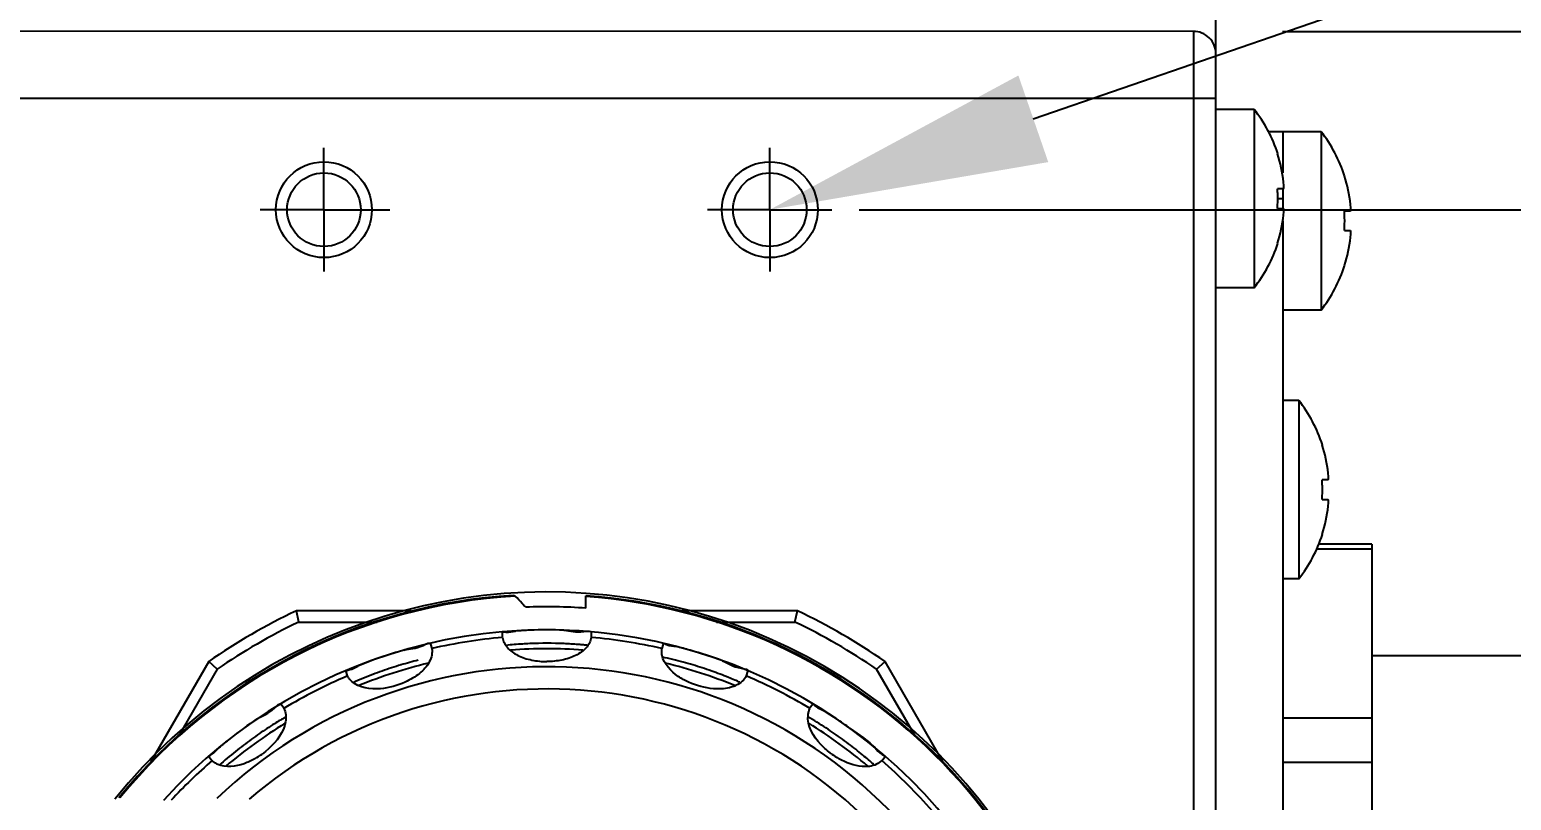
# Model space of a CAD drawing. Header units: millimetres. Extents: x 5828 to 6704, y 123 to 421.
# Drawn here: x 6432.87 to 6439.52, y 238.15 to 241.61 of the extents above; entities that cross this region are included whole.
import ezdxf
from ezdxf import colors
from ezdxf.entities.mleader import LeaderData, LeaderLine
from ezdxf.math import Vec2, Vec3

# ---------------------------------------------------------------- set-up
doc = ezdxf.new("R2010")
doc.units = ezdxf.units.MM
for name, color, linetype in [('外形图', 7, 'Continuous'), ('多重引线', 7, 'Continuous'), ('尺寸标注', 7, 'Continuous')]:
    doc.layers.add(name, color=color, linetype=linetype)
doc.styles.add('微软雅黑', font='msyh.ttc')
doc.dimstyles.new('尺寸标注_细节_1_10比例', dxfattribs={"dimtxt": 1.5, "dimasz": 1.25, "dimexe": 0.5, "dimexo": 0.4, "dimgap": 0.5, "dimtad": 1, "dimlfac": 10, "dimdsep": 46, "dimtxsty": '微软雅黑', "dimcen": 0.09, "dimadec": 0, "dimazin": 0, "dimtp": 0.01, "dimtm": 0.01, "dimtfac": 1, "dimtofl": 0, "dimtmove": 0, "dimatfit": 3, "dimfxl": 1, "dimtolj": 1, "dimarcsym": 0})

# ---------------------------------------------------------------- blocks, each defined once
blk = doc.blocks.new('*D782')
at = {"layer": 'Defpoints', "color": 0}
for p in [(6436.1928, 240.7978), (6436.1928, 232.3978), (6444.5563, 232.3978)]:
    blk.add_point(p, dxfattribs=at)
at = {"layer": '尺寸标注', "color": 0, "lineweight": -2}
for p, q in [((6436.5928, 240.7978), (6445.0563, 240.7978)), ((6444.5563, 239.5478), (6444.5563, 233.6478)), ((6436.5928, 232.3978), (6445.0563, 232.3978))]:
    blk.add_line(p, q, dxfattribs=at)
at = {"layer": '尺寸标注', "color": 0}
for points in [[(6444.7646, 239.5478), (6444.348, 239.5478), (6444.5563, 240.7978)], [(6444.348, 233.6478), (6444.7646, 233.6478), (6444.5563, 232.3978)]]:
    blk.add_solid(points, dxfattribs=at)
at = {"layer": '尺寸标注', "color": 0, "insert": (6443.2816, 236.5978), "char_height": 1.5, "attachment_point": 5, "rotation": 90, "style": '微软雅黑'}
blk.add_mtext('\\A1;\\A1;82', dxfattribs=at)
blk = doc.blocks.new('*D783')
at = {"layer": 'Defpoints', "color": 0}
for p in [(6438.0922, 241.5978), (6438.0928, 231.5834), (6449.239, 231.5834)]:
    blk.add_point(p, dxfattribs=at)
at = {"layer": '尺寸标注', "color": 0, "lineweight": -2}
for p, q in [((6438.4922, 241.5978), (6449.739, 241.5978)), ((6449.239, 240.3478), (6449.239, 232.8334)), ((6438.4928, 231.5834), (6449.739, 231.5834))]:
    blk.add_line(p, q, dxfattribs=at)
at = {"layer": '尺寸标注', "color": 0}
for points in [[(6449.4474, 240.3478), (6449.0307, 240.3478), (6449.239, 241.5978)], [(6449.0307, 232.8334), (6449.4474, 232.8334), (6449.239, 231.5834)]]:
    blk.add_solid(points, dxfattribs=at)
at = {"layer": '尺寸标注', "color": 0, "insert": (6447.96, 236.5906), "char_height": 1.5, "attachment_point": 5, "rotation": 90, "style": '微软雅黑'}
blk.add_mtext('\\A1;\\A1;100.2', dxfattribs=at)
blk = doc.blocks.new('*D784')
at = {"layer": 'Defpoints', "color": 0}
for p in [(6435.6928, 242.5978), (6435.6928, 230.5978), (6453.6796, 230.5978)]:
    blk.add_point(p, dxfattribs=at)
at = {"layer": '尺寸标注', "color": 0, "lineweight": -2}
for p, q in [((6436.0928, 242.5978), (6454.1796, 242.5978)), ((6453.6796, 241.3478), (6453.6796, 231.8478)), ((6436.0928, 230.5978), (6454.1796, 230.5978))]:
    blk.add_line(p, q, dxfattribs=at)
at = {"layer": '尺寸标注', "color": 0}
for points in [[(6453.8879, 241.3478), (6453.4712, 241.3478), (6453.6796, 242.5978)], [(6453.4712, 231.8478), (6453.8879, 231.8478), (6453.6796, 230.5978)]]:
    blk.add_solid(points, dxfattribs=at)
at = {"layer": '尺寸标注', "color": 0, "insert": (6452.4005, 236.5978), "char_height": 1.5, "attachment_point": 5, "rotation": 90, "style": '微软雅黑'}
blk.add_mtext('\\A1;\\A1;120', dxfattribs=at)
blk = doc.blocks.new('*D785')
at = {"layer": 'Defpoints', "color": 0}
for p in [(6437.2177, 243.5978), (6437.2177, 229.5978), (6458.6449, 229.5978)]:
    blk.add_point(p, dxfattribs=at)
at = {"layer": '尺寸标注', "color": 0, "lineweight": -2}
for p, q in [((6437.6177, 243.5978), (6459.1449, 243.5978)), ((6458.6449, 242.3478), (6458.6449, 230.8478)), ((6437.6177, 229.5978), (6459.1449, 229.5978))]:
    blk.add_line(p, q, dxfattribs=at)
at = {"layer": '尺寸标注', "color": 0}
for points in [[(6458.8532, 242.3478), (6458.4365, 242.3478), (6458.6449, 243.5978)], [(6458.4365, 230.8478), (6458.8532, 230.8478), (6458.6449, 229.5978)]]:
    blk.add_solid(points, dxfattribs=at)
at = {"layer": '尺寸标注', "color": 0, "insert": (6456.1158, 236.5978), "char_height": 1.5, "attachment_point": 5, "rotation": 90, "style": '微软雅黑'}
blk.add_mtext('\\A1;\\A1;\\P140', dxfattribs=at)

msp = doc.modelspace()

# ---------------------------------------------------------------- linework, layer by layer
at = {"layer": '外形图', "color": 7, "linetype": 'Continuous'}
for p, q in [((6438.1928, 230.5978), (6438.1928, 242.5978)), ((6438.0928, 241.5978), (6426.9813, 241.5989)), ((6438.0928, 241.5978), (6438.0928, 231.5978)), ((6427.6422, 241.2979), (6438.1928, 241.2978)), ((6438.3652, 241.2478), (6438.1928, 241.2478)), ((6438.3652, 241.2478), (6438.3652, 240.4478)), ((6438.6652, 241.1478), (6438.4283, 241.1478)), ((6438.4928, 241.1478), (6438.4928, 240.9635)), ((6438.6652, 241.1478), (6438.6652, 240.3478)), ((6438.4708, 241.0493), (6438.4695, 241.0486)), ((6438.7695, 240.9486), (6438.7708, 240.9493)), ((6438.4971, 240.8918), (6438.4695, 240.8918)), ((6438.4695, 240.8478), (6438.4928, 240.8478)), ((6438.4928, 240.8918), (6438.4928, 240.8038)), ((6438.4971, 240.8918), (6438.4984, 240.8963)), ((6438.4695, 240.8038), (6438.4971, 240.8038)), ((6438.4971, 240.7738), (6438.4984, 240.7886)), ((6438.7971, 240.7918), (6438.7695, 240.7918)), ((6438.7984, 240.8059), (6438.7971, 240.8218)), ((6438.7971, 240.7918), (6438.7983, 240.7956)), ((6438.7983, 240.7956), (6438.7984, 240.8059)), ((6438.4928, 240.7478), (6438.4928, 236.6478)), ((6438.7695, 240.7038), (6438.7971, 240.7038)), ((6438.7984, 240.6994), (6438.7971, 240.7038)), ((6438.4708, 240.6463), (6438.4695, 240.6471)), ((6438.7984, 240.693), (6438.7984, 240.6994)), ((6438.7708, 240.5463), (6438.7695, 240.5471)), ((6438.3652, 240.4478), (6438.1928, 240.4478)), ((6438.6652, 240.3478), (6438.4928, 240.3478)), ((6438.5652, 239.942), (6438.4928, 239.942)), ((6438.5652, 239.942), (6438.5652, 239.142)), ((6438.6708, 239.7435), (6438.6695, 239.7427)), ((6438.6971, 239.586), (6438.6695, 239.586)), ((6438.6984, 239.601), (6438.6971, 239.616)), ((6438.6971, 239.586), (6438.6984, 239.5904)), ((6438.6984, 239.5904), (6438.6984, 239.601)), ((6438.6695, 239.498), (6438.6971, 239.498)), ((6438.6971, 239.468), (6438.6984, 239.4827)), ((6438.6708, 239.3405), (6438.6695, 239.3412)), ((6438.6458, 239.2765), (6438.8928, 239.2765)), ((6438.8928, 239.2974), (6438.6539, 239.2974)), ((6438.8928, 239.2974), (6438.8928, 236.2982)), ((6438.5652, 239.142), (6438.4928, 239.142)), ((6435.3678, 239.01), (6435.3678, 239.0657)), ((6434.5829, 238.9978), (6434.0692, 238.9978)), ((6434.0804, 238.9478), (6434.0692, 238.9978)), ((6436.3164, 238.9978), (6435.7999, 238.9978)), ((6436.3053, 238.9478), (6436.3164, 238.9978)), ((6434.0804, 238.9478), (6434.4321, 238.9478)), ((6435.9537, 238.9478), (6436.3053, 238.9478)), ((6434.678, 238.8296), (6434.6716, 238.8491)), ((6434.9928, 238.9), (6434.9928, 238.8795)), ((6434.994, 238.8792), (6434.9928, 238.8795)), ((6435.3928, 238.8795), (6435.3917, 238.8792)), ((6435.3928, 238.8795), (6435.3928, 238.9)), ((6435.714, 238.8491), (6435.7077, 238.8296)), ((6434.678, 238.8296), (6434.677, 238.829)), ((6435.7087, 238.829), (6435.7077, 238.8296)), ((6438.8928, 238.7978), (6439.6928, 238.7978)), ((6433.6762, 238.7709), (6433.4161, 238.3204)), ((6433.7139, 238.7362), (6433.5409, 238.4366)), ((6433.7139, 238.7362), (6433.6762, 238.7709)), ((6434.2912, 238.7255), (6434.2975, 238.706)), ((6436.0881, 238.706), (6436.0945, 238.7255)), ((6436.6718, 238.7362), (6436.7095, 238.7709)), ((6436.8457, 238.435), (6436.6718, 238.7362)), ((6436.9699, 238.3199), (6436.7095, 238.7709)), ((6434.2987, 238.706), (6434.2975, 238.706)), ((6436.0881, 238.706), (6436.087, 238.706)), ((6434.0135, 238.5613), (6434.0014, 238.5779)), ((6436.3842, 238.5779), (6436.3722, 238.5613)), ((6434.0135, 238.5613), (6434.0128, 238.5604)), ((6436.3729, 238.5604), (6436.3722, 238.5613)), ((6438.8928, 238.5167), (6438.4928, 238.5167)), ((6433.6778, 238.3428), (6433.6899, 238.3262)), ((6433.691, 238.3266), (6433.6899, 238.3262)), ((6436.6958, 238.3262), (6436.6947, 238.3266)), ((6436.6958, 238.3262), (6436.7078, 238.3428)), ((6438.4928, 238.3187), (6438.8928, 238.3187))]:
    msp.add_line(p, q, dxfattribs=at)
at = {"layer": '外形图'}
for p, q in [((6434.1928, 240.7978), (6434.1928, 241.0753)), ((6436.1928, 240.7978), (6436.1928, 241.0753)), ((6434.1928, 240.7978), (6433.907, 240.7978)), ((6434.1928, 240.7978), (6434.4883, 240.7978)), ((6434.1928, 240.7978), (6434.1928, 240.521)), ((6436.1928, 240.7978), (6435.9127, 240.7978)), ((6436.1928, 240.7978), (6436.4709, 240.7978)), ((6436.1928, 240.7978), (6436.1928, 240.521))]:
    msp.add_line(p, q, dxfattribs=at)
at = {"layer": '外形图', "color": 7, "linetype": 'Continuous'}
for points in [[(6438.4984, 240.8963), (6438.4984, 240.9068), (6438.4971, 240.9218)], [(6438.4984, 240.7886), (6438.4984, 240.7994), (6438.4971, 240.8038)], [(6438.7971, 240.6738), (6438.7983, 240.6883), (6438.7984, 240.693)], [(6438.6984, 239.4827), (6438.6984, 239.4936), (6438.6971, 239.498)], [(6435.0437, 239.0678), (6435.0462, 239.0675), (6435.0486, 239.0663), (6435.051, 239.0642)]]:
    msp.add_lwpolyline(points, dxfattribs=at)
for centre, radius in [((6434.1928, 240.7978), 0.215), ((6436.1928, 240.7978), 0.215), ((6434.1928, 240.7978), 0.165), ((6436.1928, 240.7978), 0.165)]:
    msp.add_circle(centre, radius, dxfattribs=at)
for centre, radius, start, end in [((6438.0928, 241.4978), 0.1, 359.9474, 90.36318), ((6437.8528, 240.8478), 0.65, 18.06021, 37.97987), ((6438.1528, 240.7478), 0.65, 18.06021, 37.97987), ((6437.8528, 240.8478), 0.6485, 6.55217, 18.03235), ((6438.1528, 240.7478), 0.6485, 6.55217, 18.03235), ((6437.7379, 240.8479), 0.7329, 1.2179, 3.43564), ((6437.7359, 240.8478), 0.7349, 356.56739, 1.22062), ((6437.8528, 240.8478), 0.6485, 341.96765, 353.44783), ((6438.0378, 240.7479), 0.733, 1.13021, 3.43553), ((6438.036, 240.7478), 0.7348, 356.5673, 1.13309), ((6437.8528, 240.8478), 0.65, 322.02013, 341.93979), ((6438.1528, 240.7478), 0.6485, 341.96765, 353.44783), ((6438.1528, 240.7478), 0.65, 322.02013, 341.93979), ((6438.0528, 239.542), 0.65, 18.06021, 37.97987), ((6438.0528, 239.542), 0.6485, 6.55217, 18.03235), ((6437.9379, 239.5421), 0.7329, 1.2179, 3.43564), ((6437.9359, 239.542), 0.7349, 356.56739, 1.22062), ((6438.0528, 239.542), 0.6485, 341.96765, 353.44783), ((6438.0528, 239.542), 0.65, 322.02013, 341.93979), ((6435.1928, 236.5978), 2.485, 4.61632, 141.25229), ((6435.1928, 236.5978), 2.4745, 93.45521, 140.88862), ((6435.1928, 236.5978), 2.4705, 93.29028, 140.81158), ((6430.9849, 235.196), 5.6122, 43.1071, 43.57124), ((6435.1928, 236.5978), 2.4745, 4.63598, 85.94457), ((6435.1928, 236.5978), 2.4705, 4.57852, 85.938), ((6435.1928, 236.5978), 2.65, 115.08763, 124.91237), ((6433.4161, 237.4749), 2.28, 42.47122, 43.04784), ((6435.1928, 236.5978), 2.4186, 85.85064, 92.25112), ((6435.1928, 236.5978), 2.65, 55.08763, 64.91237), ((6435.1928, 236.5978), 2.315, 222.03371, 137.96629), ((6435.1928, 236.5978), 2.6, 115.33168, 124.66832), ((6435.1834, 237.2756), 1.637, 92.35888, 94.62503), ((6435.1927, 237.0655), 1.8473, 87.6291, 92.37853), ((6435.1928, 236.5978), 2.6, 55.33168, 64.66832), ((6435.1928, 236.5978), 2.29, 94.98217, 103.01782), ((6435.193, 237.0437), 1.8091, 87.57092, 92.42124), ((6435.2021, 237.2457), 1.6069, 85.28135, 87.59009), ((6435.1928, 236.5978), 2.29, 76.98217, 85.01783), ((6434.9743, 237.2397), 1.6368, 110.35965, 112.62539), ((6435.0482, 237.0425), 1.8474, 105.6291, 110.37937), ((6435.026, 237.1235), 1.7034, 103.9366, 106.63155), ((6435.1928, 236.5978), 2.2304, 85.83943, 94.15513), ((6435.3934, 237.2456), 1.6368, 74.35965, 76.62539), ((6435.3372, 237.0426), 1.8474, 69.6291, 74.37937), ((6435.1928, 236.5978), 2.15, 226.48347, 133.51653), ((6435.1928, 236.5978), 2.2304, 103.7881, 112.21177), ((6435.0607, 237.0045), 1.8273, 106.60457, 109.40283), ((6435.1928, 236.5978), 2.2304, 67.78792, 76.21215), ((6435.325, 237.0045), 1.8273, 70.60457, 73.40283), ((6435.3669, 237.1211), 1.7034, 67.9366, 70.63155), ((6435.1928, 236.5978), 2.05, 229.34549, 130.65451), ((6435.1928, 236.5978), 2.29, 112.98217, 121.01782), ((6435.1928, 236.5978), 2.29, 58.98217, 67.01783), ((6434.9178, 236.976), 1.8474, 123.6291, 128.37943), ((6435.5837, 237.1519), 1.6368, 56.35965, 58.62539), ((6435.4676, 236.9762), 1.8474, 53.99506, 56.37937), ((6435.1928, 236.5978), 2.2304, 121.7881, 130.21177), ((6434.9415, 236.9438), 1.8273, 124.60457, 127.40282), ((6434.8718, 237.0462), 1.7034, 121.9366, 124.63155), ((6435.1928, 236.5978), 2.2304, 49.78792, 58.21215), ((6435.4442, 236.9438), 1.8273, 52.60457, 55.40283), ((6434.7866, 237.1408), 1.6368, 128.35971, 130.62542), ((6435.5201, 237.0417), 1.7034, 49.9366, 52.63155), ((6435.1928, 236.5978), 2.29, 130.98217, 137.38789), ((6433.7089, 238.64), 0.3514, 299.66962, 306.03766), ((6436.6768, 238.64), 0.3514, 233.9694, 240.29142), ((6435.1928, 236.5978), 2.29, 40.98217, 49.01783)]:
    msp.add_arc(centre, radius, start, end, dxfattribs=at)
for points, knots in [([(6434.9928, 238.9), (6434.9928, 238.9052), (6435.0243, 238.8991), (6435.0369, 238.9061), (6435.0514, 238.9073)], [0, 0, 0, 0, 0.262493, 1, 1, 1, 1]), ([(6435.2694, 238.9112), (6435.2994, 238.91), (6435.326, 238.8956), (6435.3928, 238.9114), (6435.3928, 238.9)], [0, 0, 0, 0, 0.725061, 1, 1, 1, 1]), ([(6434.5508, 238.8217), (6434.5796, 238.8297), (6434.6094, 238.8243), (6434.6681, 238.86), (6434.6716, 238.8491)], [0, 0, 0, 0, 0.725061, 1, 1, 1, 1]), ([(6434.994, 238.8792), (6434.9953, 238.871), (6435.0006, 238.8545), (6435.0103, 238.8401), (6435.0161, 238.8334)], [0, 0, 0, 0, 0.481446, 1, 1, 1, 1]), ([(6435.1162, 238.8512), (6435.1051, 238.8507), (6435.0698, 238.8488), (6435.0346, 238.846), (6435.0105, 238.843)], [0, 0, 0, 0, 0.314377, 1, 1, 1, 1]), ([(6435.3749, 238.843), (6435.369, 238.8438), (6435.3555, 238.8453), (6435.3419, 238.8465), (6435.3343, 238.8471)], [0, 0, 0, 0, 0.435998, 1, 1, 1, 1]), ([(6435.3917, 238.8792), (6435.3903, 238.8708), (6435.3848, 238.8538), (6435.3746, 238.8391), (6435.3685, 238.8322)], [0, 0, 0, 0, 0.480592, 1, 1, 1, 1]), ([(6435.714, 238.8491), (6435.7156, 238.8541), (6435.7437, 238.8385), (6435.7578, 238.8413), (6435.772, 238.838)], [0, 0, 0, 0, 0.262492, 1, 1, 1, 1]), ([(6434.677, 238.829), (6434.6785, 238.8193), (6434.6779, 238.7982), (6434.6705, 238.7785), (6434.6655, 238.7689)], [0, 0, 0, 0, 0.475327, 1, 1, 1, 1]), ([(6435.0161, 238.8334), (6435.0222, 238.8264), (6435.0368, 238.8132), (6435.0536, 238.803), (6435.0628, 238.7984)], [0, 0, 0, 0, 0.47083, 1, 1, 1, 1]), ([(6435.0628, 238.7984), (6435.0723, 238.7937), (6435.0929, 238.7853), (6435.1143, 238.7797), (6435.1256, 238.7774)], [0, 0, 0, 0, 0.478252, 1, 1, 1, 1]), ([(6435.3213, 238.7976), (6435.3119, 238.793), (6435.2916, 238.785), (6435.2705, 238.7795), (6435.2593, 238.7773)], [0, 0, 0, 0, 0.478844, 1, 1, 1, 1]), ([(6435.3685, 238.8322), (6435.3624, 238.8253), (6435.3476, 238.8122), (6435.3306, 238.8022), (6435.3213, 238.7976)], [0, 0, 0, 0, 0.470928, 1, 1, 1, 1]), ([(6435.7095, 238.7983), (6435.7085, 238.8034), (6435.7073, 238.8136), (6435.7079, 238.824), (6435.7087, 238.829)], [0, 0, 0, 0, 0.508924, 1, 1, 1, 1]), ([(6435.828, 238.6786), (6435.812, 238.6858), (6435.7625, 238.7127), (6435.7173, 238.7594), (6435.7095, 238.7983)], [0, 0, 0, 0, 0.306471, 1, 1, 1, 1]), ([(6435.8469, 238.7557), (6435.8326, 238.76), (6435.7876, 238.7727), (6435.7421, 238.7841), (6435.7107, 238.7899)], [0, 0, 0, 0, 0.3191, 1, 1, 1, 1]), ([(6435.9806, 238.7743), (6436.0087, 238.7639), (6436.0295, 238.742), (6436.098, 238.7363), (6436.0945, 238.7255)], [0, 0, 0, 0, 0.725061, 1, 1, 1, 1]), ([(6434.2912, 238.7255), (6434.2896, 238.7305), (6434.3215, 238.7344), (6434.3313, 238.7449), (6434.3446, 238.7505)], [0, 0, 0, 0, 0.262492, 1, 1, 1, 1]), ([(6434.4536, 238.7281), (6434.4395, 238.7231), (6434.3956, 238.7069), (6434.3521, 238.6894), (6434.3233, 238.6757)], [0, 0, 0, 0, 0.3191, 1, 1, 1, 1]), ([(6434.3175, 238.6817), (6434.3136, 238.6853), (6434.3066, 238.6928), (6434.301, 238.7016), (6434.2987, 238.706)], [0, 0, 0, 0, 0.508924, 1, 1, 1, 1]), ([(6436.0579, 238.6777), (6436.0507, 238.6811), (6436.0337, 238.6887), (6436.0166, 238.6958), (6436.0068, 238.6998)], [0, 0, 0, 0, 0.430561, 1, 1, 1, 1]), ([(6436.0423, 238.6643), (6436.0375, 238.6619), (6436.0273, 238.6577), (6436.0167, 238.6547), (6436.0112, 238.6534)], [0, 0, 0, 0, 0.483513, 1, 1, 1, 1]), ([(6436.087, 238.706), (6436.0824, 238.6973), (6436.0696, 238.6806), (6436.0521, 238.669), (6436.0423, 238.6643)], [0, 0, 0, 0, 0.475327, 1, 1, 1, 1]), ([(6433.895, 238.5144), (6433.92, 238.531), (6433.9499, 238.535), (6433.9948, 238.5871), (6434.0014, 238.5779)], [0, 0, 0, 0, 0.725061, 1, 1, 1, 1]), ([(6436.3842, 238.5779), (6436.3873, 238.5821), (6436.4091, 238.5586), (6436.4235, 238.5569), (6436.4359, 238.5494)], [0, 0, 0, 0, 0.262492, 1, 1, 1, 1]), ([(6434.0186, 238.5202), (6434.0116, 238.5164), (6433.9955, 238.5071), (6433.9797, 238.4974), (6433.9707, 238.4918)], [0, 0, 0, 0, 0.430561, 1, 1, 1, 1]), ([(6434.0128, 238.5604), (6434.0172, 238.5516), (6434.0232, 238.5313), (6434.0222, 238.5104), (6434.0204, 238.4997)], [0, 0, 0, 0, 0.475327, 1, 1, 1, 1]), ([(6436.4701, 238.3558), (6436.4528, 238.3684), (6436.4011, 238.413), (6436.3587, 238.483), (6436.3642, 238.5309)], [0, 0, 0, 0, 0.307668, 1, 1, 1, 1]), ([(6436.4818, 238.448), (6436.4695, 238.4565), (6436.4305, 238.4825), (6436.3908, 238.5074), (6436.3628, 238.5226)], [0, 0, 0, 0, 0.3191, 1, 1, 1, 1]), ([(6436.3642, 238.5309), (6436.3648, 238.5361), (6436.3668, 238.5462), (6436.3706, 238.5558), (6436.3729, 238.5604)], [0, 0, 0, 0, 0.508924, 1, 1, 1, 1]), ([(6434.0204, 238.4997), (6434.0194, 238.4944), (6434.0168, 238.4837), (6434.0131, 238.4733), (6434.0109, 238.4681)], [0, 0, 0, 0, 0.483513, 1, 1, 1, 1]), ([(6436.5536, 238.4707), (6436.5917, 238.443), (6436.6514, 238.4049), (6436.6823, 238.3605), (6436.7109, 238.347), (6436.7078, 238.3428)], [0, 0, 0, 0, 0.705633, 0.922728, 1, 1, 1, 1]), ([(6433.6778, 238.3428), (6433.6748, 238.347), (6433.7039, 238.3605), (6433.7099, 238.3736), (6433.7209, 238.3831)], [0, 0, 0, 0, 0.262492, 1, 1, 1, 1]), ([(6433.8315, 238.3954), (6433.8196, 238.3863), (6433.7829, 238.3573), (6433.7469, 238.3272), (6433.7238, 238.3053)], [0, 0, 0, 0, 0.3191, 1, 1, 1, 1]), ([(6433.7163, 238.3092), (6433.7116, 238.3114), (6433.7026, 238.3164), (6433.6946, 238.323), (6433.691, 238.3266)], [0, 0, 0, 0, 0.508924, 1, 1, 1, 1]), ([(6433.8828, 238.3347), (6433.8676, 238.326), (6433.8167, 238.3018), (6433.7524, 238.2927), (6433.7163, 238.3092)], [0, 0, 0, 0, 0.306471, 1, 1, 1, 1]), ([(6436.6583, 238.3086), (6436.6525, 238.3141), (6436.6387, 238.3265), (6436.6246, 238.3386), (6436.6165, 238.3454)], [0, 0, 0, 0, 0.430561, 1, 1, 1, 1]), ([(6436.6947, 238.3266), (6436.6877, 238.3197), (6436.6703, 238.3077), (6436.65, 238.3021), (6436.6393, 238.3006)], [0, 0, 0, 0, 0.475327, 1, 1, 1, 1]), ([(6436.6393, 238.3006), (6436.634, 238.2999), (6436.623, 238.299), (6436.612, 238.2994), (6436.6063, 238.2999)], [0, 0, 0, 0, 0.483513, 1, 1, 1, 1])]:
    msp.add_open_spline(points, degree=3, knots=knots, dxfattribs=at)
for points in [[(6435.1256, 238.7774), (6435.1477, 238.7729), (6435.1703, 238.7708), (6435.1928, 238.7708)], [(6435.2593, 238.7773), (6435.2375, 238.7729), (6435.2151, 238.7708), (6435.1928, 238.7708)], [(6434.6214, 238.7174), (6434.6021, 238.7016), (6434.5802, 238.6888), (6434.5575, 238.6785)], [(6434.6655, 238.7689), (6434.6549, 238.7489), (6434.6389, 238.7317), (6434.6214, 238.7174)], [(6434.4461, 238.6491), (6434.402, 238.6454), (6434.35, 238.6518), (6434.3175, 238.6817)], [(6434.5575, 238.6785), (6434.5225, 238.6626), (6434.4844, 238.6522), (6434.4461, 238.6491)], [(6435.9396, 238.6491), (6435.9012, 238.6522), (6435.863, 238.6627), (6435.828, 238.6786)], [(6436.0112, 238.6534), (6435.9879, 238.6479), (6435.9634, 238.6471), (6435.9396, 238.6491)], [(6434.0109, 238.4681), (6433.9919, 238.4228), (6433.9553, 238.3847), (6433.9156, 238.3558)], [(6436.6063, 238.2999), (6436.57, 238.3029), (6436.5344, 238.3168), (6436.5027, 238.3348)]]:
    msp.add_open_spline(points, degree=3, dxfattribs=at)

# ---------------------------------------------------------------- dimensions: what is measured, and where the dimension line sits
at = {"layer": '尺寸标注'}
for base, p1, p2, text, picture, middle in [((6458.6449, 229.5978), (6437.2177, 243.5978), (6437.2177, 229.5978), '\\A1;\\P140', '*D785', (6458.6449, 236.5978)), ((6453.6796, 230.5978), (6435.6928, 242.5978), (6435.6928, 230.5978), '\\A1;120', '*D784', (6453.6796, 236.5978)), ((6449.239, 231.5834), (6438.0922, 241.5978), (6438.0928, 231.5834), '\\A1;100.2', '*D783', (6449.239, 236.5906)), ((6444.5563, 232.3978), (6436.1928, 240.7978), (6436.1928, 232.3978), '\\A1;82', '*D782', (6444.5563, 236.5978))]:
    dim = msp.add_linear_dim(base=base, p1=p1, p2=p2, angle=90, text=text, dimstyle='尺寸标注_细节_1_10比例', override={"dimtxsty": '微软雅黑'}, dxfattribs=at)
    dim.commit()
    dim.dimension.update_dxf_attribs({"geometry": picture, "text_midpoint": middle, "dimtype": 160})

# ---------------------------------------------------------------- leaders
at = {"layer": '多重引线'}
ml = msp.add_multileader_mtext('Standard', dxfattribs=at)
ml.set_content('4{\\A1;\\fSource Han Sans CN Regular|b0|i0|c0|p34;×\\fMicrosoft YaHei|b0|i0|c134|p34;\\C256;M9 Depth 6}', style='微软雅黑')
ml.set_leader_properties()
ml.build(insert=Vec2(0, 0))
ml.multileader.update_dxf_attribs({"text_left_attachment_type": 5, "text_right_attachment_type": 5, "dogleg_length": 1, "arrow_head_size": 1.25})
ctx = ml.context
ctx.base_point, ctx.char_height, ctx.arrow_head_size, ctx.landing_gap_size, ctx.plane_origin = Vec3(6451.8479, 245.8551), 1.5, 1.25, 0.5, Vec3(6436.1928, 240.7978)
ctx.left_attachment, ctx.right_attachment = 5, 5
notes = []
notes.append((ctx, [(0, (1, 1, 0), (6450.8479, 245.8551), (1, 0), 1, [(0, [(6436.1928, 240.7978)], 0, [])])]))
ctx.mtext.insert, ctx.mtext.flow_direction = Vec3(6452.3479, 247.9332), 5
for ctx, leaders in notes:
    for number, flags, end, landing, length, lines in leaders:
        leader = LeaderData()
        leader.index, (leader.has_last_leader_line, leader.has_dogleg_vector, leader.attachment_direction) = number, flags
        leader.last_leader_point, leader.dogleg_vector, leader.dogleg_length = Vec3(end), Vec3(landing), length
        for number, points, colour, breaks in lines:
            line = LeaderLine()
            line.index, line.vertices, line.color, line.breaks = number, Vec3.list(points), colors.encode_raw_color(colour), breaks
            leader.lines.append(line)
        ctx.leaders.append(leader)

doc.saveas('drawing.dxf')
